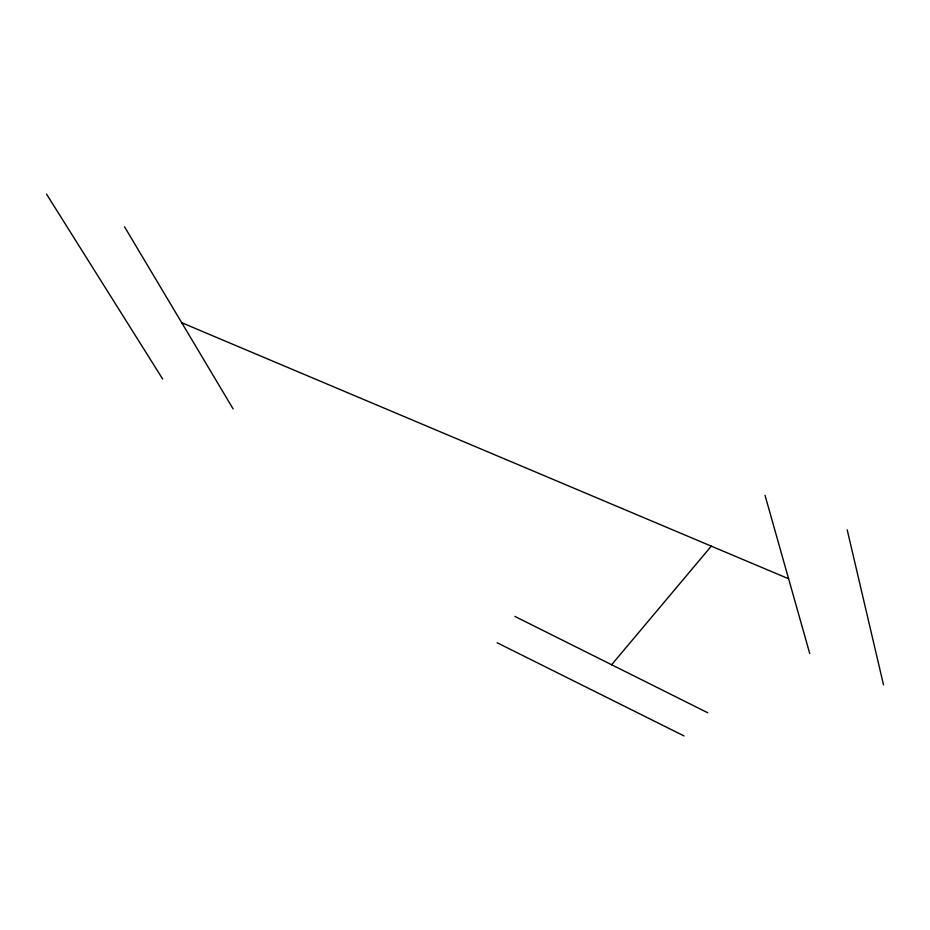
<?xml version="1.0" encoding="UTF-8"?>
<svg xmlns="http://www.w3.org/2000/svg" width="930" height="930" viewBox="0 0 930 930"><rect width="100%" height="100%" fill="white"/><g stroke="black" fill="none" stroke-linecap="round" stroke-linejoin="round"><path stroke-width="1.4" d="M611.626 664.741L711.299 546.154M181.71 322.71L788.605 578.762M514.895 616.416L707.788 712.787M497.12 642.746L684.027 735.932M46.5 194.068L162.68 379.033M124.527 226.792L233.116 408.909M765.041 495.376L809.739 653.546M847.195 529.821L883.5 684.84"/></g></svg>
